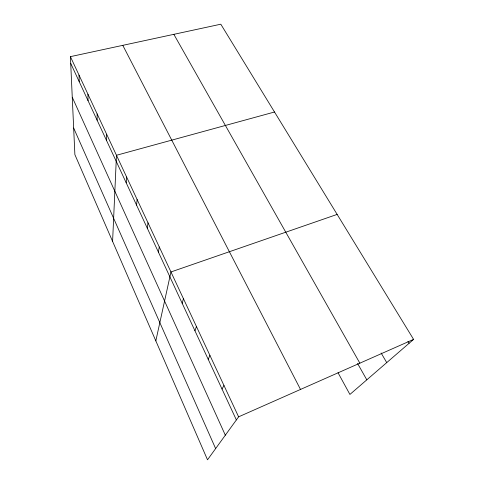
<?xml version="1.0" encoding="UTF-8"?>
<svg xmlns="http://www.w3.org/2000/svg" width="484" height="484" viewBox="0 0 484 484"><rect width="100%" height="100%" fill="white"/><g stroke="black" fill="none" stroke-linecap="round" stroke-linejoin="round"><path stroke-width="0.73" d="M97.133 120.238L97.145 113.909M106.51 140.421L106.649 134.256M112.597 241.413L116.469 155.279L274.507 112.01M126.215 182.831L126.62 177.023M136.573 205.125L137.129 199.523M147.293 228.2L148.007 222.815M158.389 252.085L159.278 246.949M155.83 340.881L170.955 271.96L337.148 214.412M182.178 303.286L183.448 298.707M194.943 330.76L196.431 326.506M208.205 359.316L209.929 355.407M222.005 389.015L223.977 385.494M413.596 339.393L238.612 416.833L207.509 459.8L74.881 154.626L70.404 56.646L220.801 24.2L413.596 339.393L349.914 394.442L338.038 372.753M407.945 341.383L409.095 343.277M381.12 352.993L386.734 362.613M173.847 34.328L359.854 363.175M357.573 363.46L366.805 379.837M122.791 45.345L300.51 389.439M70.404 56.646L238.612 416.833M70.712 63.374L236.367 419.93M72.261 97.248L225.326 435.189M73.665 128.048L215.628 448.583M79.037 75.135L79.249 81.742M87.949 94.211L88.046 100.684"/></g></svg>
